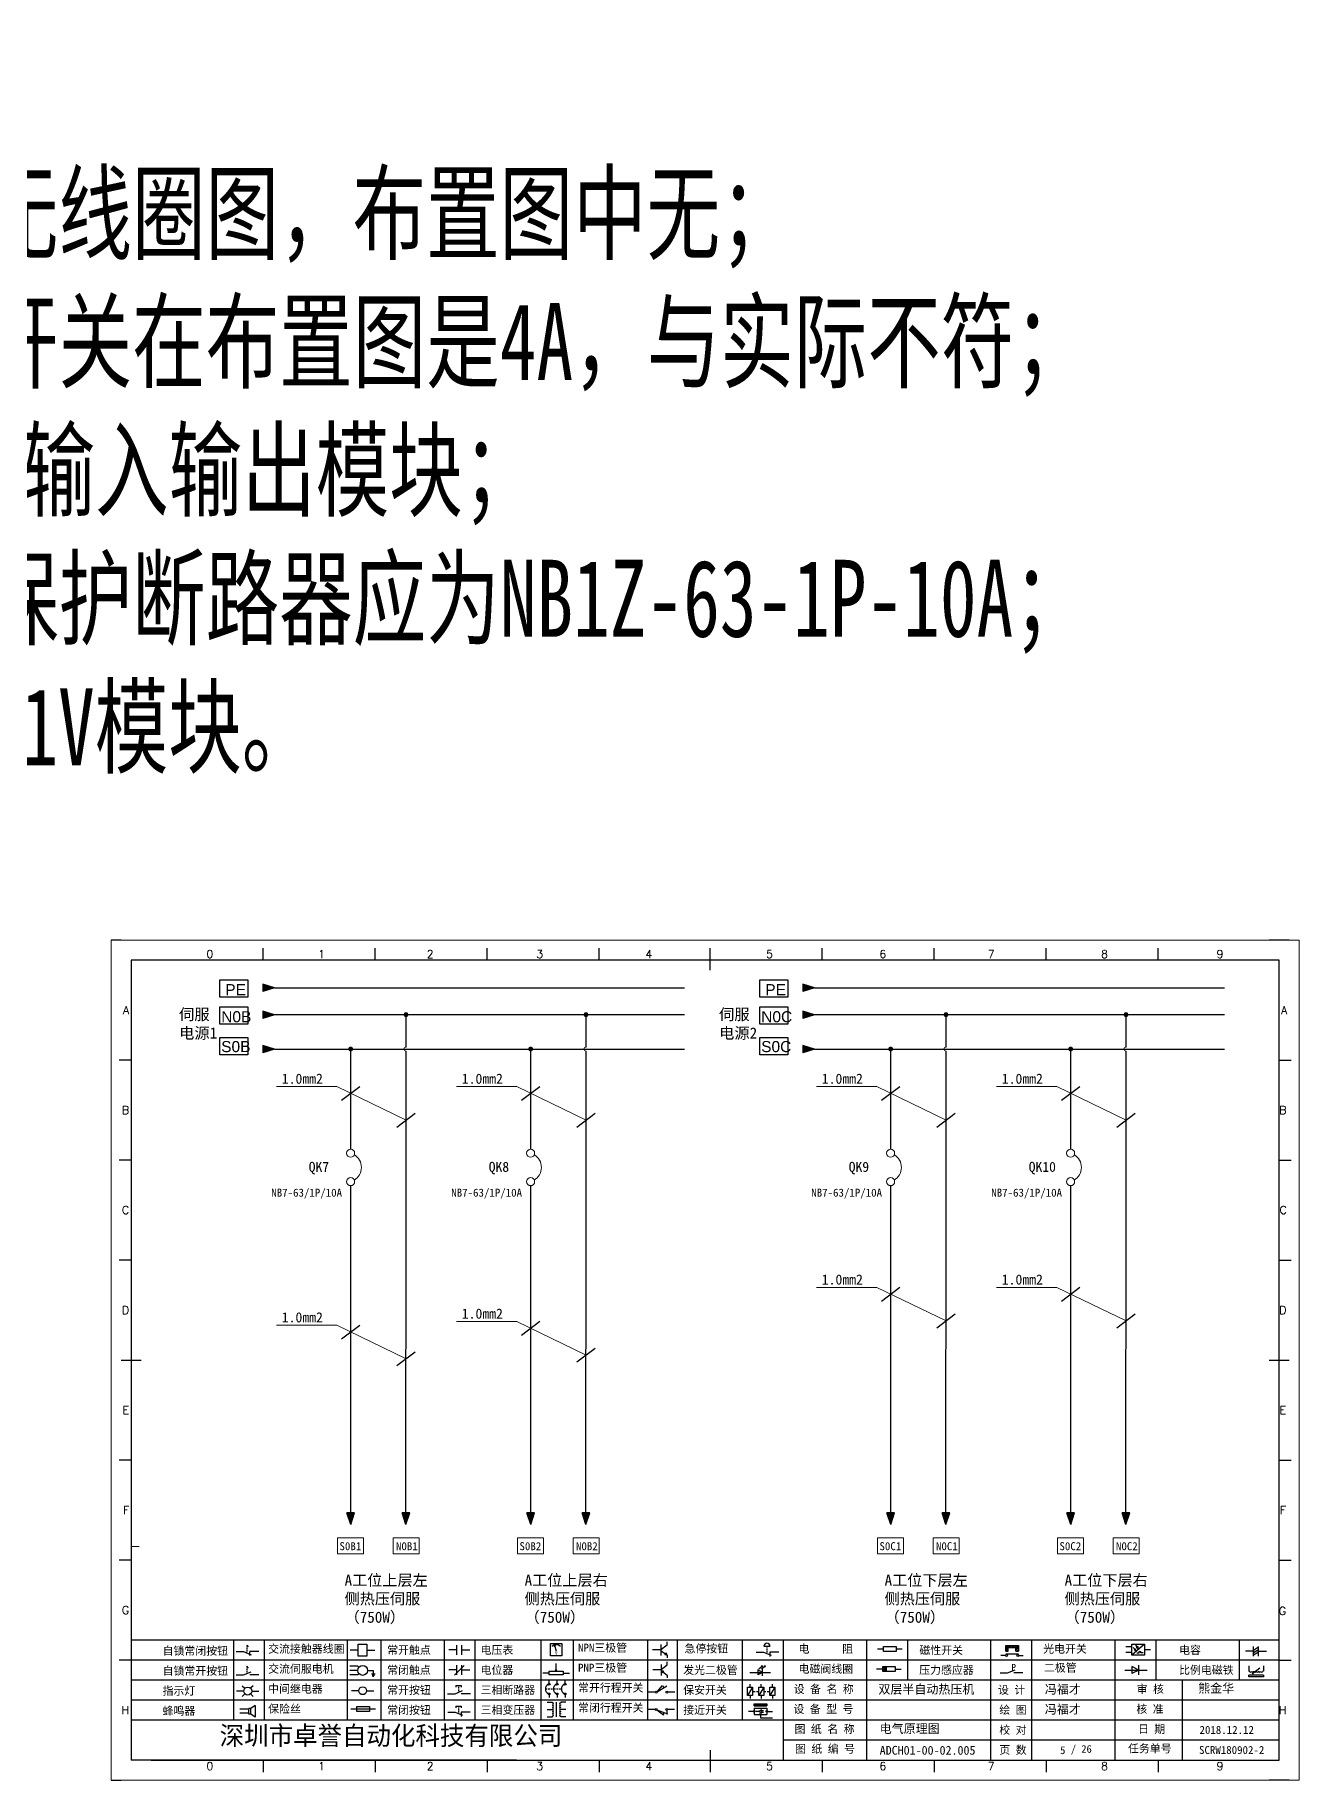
# Model space of a CAD drawing. Extents: x 33864 to 41687, y -3582 to -110.
# Drawn here: x 36911.9 to 37228, y -2914.6 to -2478.4 of the extents above; entities that cross this region are included whole.
import ezdxf
from ezdxf.enums import TextEntityAlignment as Align

# ---------------------------------------------------------------- set-up
doc = ezdxf.new("R2010")
doc.units = 0
doc.header["$MEASUREMENT"] = 0
for name, color, linetype in [('AE_BOR', 1, 'Continuous'), ('MISC', 2, 'Continuous'), ('细实线层', 7, 'Continuous')]:
    doc.layers.add(name, color=color, linetype=linetype)
doc.styles.add('WD', font='romans.shx', dxfattribs={"bigfont": 'gbcbig.shx'})
doc.styles.add('宋', font='', dxfattribs={"width": 0.7})
doc.styles.add('样式 0', font='')
doc.styles.add('样式 8', font='arial.ttf')
doc.styles.add('汉字', font='')
doc.styles.get('宋').set_extended_font_data('SimSun')
doc.styles.get('样式 0').set_extended_font_data('KaiTi_GB2312')
doc.styles.get('汉字').set_extended_font_data('新宋体')

# ---------------------------------------------------------------- blocks, each defined once
blk = doc.blocks.new('磁性开关')
at = {"linetype": 'ByBlock'}
h = blk.add_hatch(dxfattribs=at)
h.set_pattern_fill('ANSI31', color=256, scale=0.1, style=0)
h.set_pattern_definition([(45, (0, 0), (-0.224506403, 0.224506403), [])])
h.paths.add_polyline_path([(-1907.69, -775.29), (-1910.88, -775.29), (-1910.88, -776.69), (-1910.25, -776.69), (-1910.25, -775.79), (-1908.31, -775.79), (-1908.31, -776.69), (-1907.69, -776.69)])
for p, q in [((-1910.88, -776.69), (-1910.88, -775.29)), ((-1910.88, -775.29), (-1907.69, -775.29)), ((-1910.25, -776.69), (-1910.25, -775.79)), ((-1910.25, -775.79), (-1908.31, -775.79)), ((-1908.31, -776.69), (-1908.31, -775.79)), ((-1907.69, -775.29), (-1907.69, -776.69)), ((-1910.91, -777.81), (-1912.09, -777.81)), ((-1910.88, -776.69), (-1910.25, -776.69)), ((-1910.88, -777.39), (-1907.69, -777.39)), ((-1908.31, -776.69), (-1907.69, -776.69)), ((-1907.66, -777.81), (-1906.48, -777.81))]:
    blk.add_line(p, q, dxfattribs=at)
for centre in [(-1910.68, -777.81), (-1907.88, -777.81)]:
    blk.add_circle(centre, 0.225, dxfattribs=at)
blk = doc.blocks.new('*U162')
at = {"linetype": 'ByBlock'}
for p, q in [((-1909.23, -780.45), (-1909.23, -780.67)), ((-1909.23, -780.45), (-1908.92, -780.84)), ((-1909.23, -780.84), (-1909.23, -781.05)), ((-1911.92, -782.07), (-1910.06, -782.07)), ((-1910.06, -782.07), (-1908.18, -782.88)), ((-1909.23, -781.23), (-1909.23, -781.44)), ((-1909.23, -781.61), (-1909.23, -781.83)), ((-1909.23, -782), (-1909.23, -782.21)), ((-1909.23, -782.38), (-1909.23, -782.43)), ((-1908.52, -783.07), (-1908.52, -782.07)), ((-1906.25, -782.07), (-1908.52, -782.07))]:
    blk.add_line(p, q, dxfattribs=at)
blk = doc.blocks.new('*U163')
at = {"linetype": 'ByBlock'}
for p, q in [((-1911.92, -792.89), (-1910.06, -792.89)), ((-1910.06, -792.89), (-1908.18, -792.08)), ((-1908.88, -791.17), (-1909.23, -790.71)), ((-1909.23, -790.71), (-1909.23, -790.92)), ((-1909.23, -791.09), (-1909.23, -791.31)), ((-1909.23, -791.48), (-1909.23, -791.69)), ((-1909.23, -791.86), (-1909.23, -792.08)), ((-1909.23, -792.25), (-1909.23, -792.47)), ((-1906.25, -792.89), (-1908.52, -792.89))]:
    blk.add_line(p, q, dxfattribs=at)
blk = doc.blocks.new('蜂鸣器')
at = {"linetype": 'ByBlock'}
for p, q in [((-1908.8, -796.48), (-1911.01, -796.48)), ((-1908.8, -797.46), (-1911.01, -797.46)), ((-1908.25, -796.26), (-1908.8, -796.26)), ((-1908.8, -797.68), (-1908.8, -796.26)), ((-1908.25, -797.68), (-1908.8, -797.68)), ((-1907.17, -795.53), (-1908.25, -796.26)), ((-1908.25, -797.68), (-1908.25, -796.26)), ((-1907.17, -798.41), (-1908.25, -797.68)), ((-1907.17, -795.53), (-1907.17, -798.41))]:
    blk.add_line(p, q, dxfattribs=at)
blk = doc.blocks.new('指示灯')
at = {"linetype": 'ByBlock'}
for p, q in [((-1854.62, -775.59), (-1853.97, -776.23)), ((-1851.9, -775.59), (-1852.54, -776.23)), ((-1854.25, -776.92), (-1856.06, -776.92)), ((-1854.62, -778.25), (-1853.97, -777.61)), ((-1851.9, -778.25), (-1852.54, -777.61)), ((-1852.26, -776.92), (-1850.45, -776.92))]:
    blk.add_line(p, q, dxfattribs=at)
blk.add_circle((-1853.26, -776.92), 0.992, dxfattribs=at)
blk = doc.blocks.new('光电开关')
at = {"linetype": 'ByBlock'}
h = blk.add_hatch(dxfattribs=at)
h.set_pattern_fill('ANSI31', color=256, scale=0.01, style=0)
h.set_pattern_definition([(45, (0.172267, 0), (-0.0224506403, 0.0224506403), [])])
h.paths.add_polyline_path([(-1882.44, -776.34), (-1882.5, -775.91), (-1882.68, -776.07)])
h.paths.add_polyline_path([(-1882.44, -776.34), (-1882.68, -776.07), (-1882.86, -776.23)])
h.paths.add_polyline_path([(-1883.11, -776.45), (-1883.29, -776.61), (-1883.05, -776.88)])
h.paths.add_polyline_path([(-1883.29, -776.61), (-1883.47, -776.77), (-1883.05, -776.88)])
for p, q in [((-1884.01, -775.96), (-1885.56, -775.96)), ((-1880.91, -775.3), (-1884.01, -778.05)), ((-1883.75, -776.09), (-1883.05, -776.88)), ((-1883.11, -776.45), (-1883.47, -776.77)), ((-1883.14, -775.55), (-1882.44, -776.34)), ((-1883.05, -776.88), (-1883.11, -776.45)), ((-1882.5, -775.91), (-1882.86, -776.23)), ((-1882.44, -776.34), (-1882.86, -776.23)), ((-1882.44, -776.34), (-1882.5, -775.91)), ((-1884.01, -777.39), (-1885.56, -777.39)), ((-1883.05, -776.88), (-1883.47, -776.77)), ((-1882.78, -777.47), (-1882.23, -777.47)), ((-1882.23, -777.47), (-1882.23, -777.14)), ((-1882.23, -777.14), (-1881.78, -777.14)), ((-1881.78, -777.47), (-1881.78, -777.14)), ((-1881.23, -777.47), (-1881.78, -777.47)), ((-1879.37, -776.67), (-1880.91, -776.67))]:
    blk.add_line(p, q, dxfattribs=at)
blk.add_lwpolyline([(-1884.01, -775.3), (-1880.91, -775.3), (-1880.91, -778.05), (-1884.01, -778.05)], close=True, dxfattribs=at)
blk = doc.blocks.new('交流接触器线圈')
at = {"linetype": 'ByBlock'}
for p, q in [((-1880.82, -781.77), (-1882.87, -781.77)), ((-1878.72, -781.77), (-1876.67, -781.77))]:
    blk.add_line(p, q, dxfattribs=at)
blk.add_lwpolyline([(-1880.82, -780.28), (-1878.72, -780.28), (-1878.72, -783.26), (-1880.82, -783.26)], close=True, dxfattribs=at)
blk = doc.blocks.new('交流伺服电机')
at = {"linetype": 'ByBlock'}
for p, q in [((-1880.97, -785.75), (-1882.94, -785.75)), ((-1880.97, -786.85), (-1882.94, -786.85)), ((-1880.97, -787.94), (-1882.94, -787.94)), ((-1880.97, -785.75), (-1880.65, -786.03)), ((-1880.97, -787.94), (-1880.65, -787.67)), ((-1878.49, -786.85), (-1877.07, -786.85)), ((-1877.54, -787.72), (-1876.59, -787.72)), ((-1877.38, -788.01), (-1876.75, -788.01)), ((-1877.23, -788.29), (-1876.9, -788.29)), ((-1877.07, -786.85), (-1877.07, -787.72))]:
    blk.add_line(p, q, dxfattribs=at)
blk.add_circle((-1879.73, -786.85), 1.24, dxfattribs=at)
blk = doc.blocks.new('中间继电器')
at = {"linetype": 'ByBlock'}
for p, q in [((-1880.72, -791.92), (-1882.54, -791.92)), ((-1878.74, -791.92), (-1876.92, -791.92))]:
    blk.add_line(p, q, dxfattribs=at)
blk.add_circle((-1879.73, -791.92), 0.992, dxfattribs=at)
blk = doc.blocks.new('保险丝')
at = {"linetype": 'ByBlock'}
blk.add_line((-1882.72, -796.49), (-1876.55, -796.49), dxfattribs=at)
blk.add_lwpolyline([(-1881.2, -795.86), (-1878.06, -795.86), (-1878.06, -797.12), (-1881.2, -797.12)], close=True, dxfattribs=at)
blk = doc.blocks.new('常开按钮')
at = {"linetype": 'ByBlock'}
for p, q in [((-1911.92, -787.73), (-1910.06, -787.73)), ((-1910.06, -787.73), (-1908.18, -786.93)), ((-1909.9, -785.68), (-1908.56, -785.68)), ((-1909.9, -785.68), (-1909.9, -786.07)), ((-1909.23, -785.68), (-1909.23, -785.89)), ((-1909.23, -786.06), (-1909.23, -786.28)), ((-1909.23, -786.45), (-1909.23, -786.67)), ((-1909.23, -786.84), (-1909.23, -787.05)), ((-1909.23, -787.22), (-1909.23, -787.38)), ((-1908.56, -785.68), (-1908.56, -786.07)), ((-1906.25, -787.73), (-1908.52, -787.73))]:
    blk.add_line(p, q, dxfattribs=at)
blk = doc.blocks.new('常开触点')
at = {"linetype": 'ByBlock'}
for p, q in [((-1853.82, -782.99), (-1853.82, -780.56)), ((-1852.6, -782.99), (-1852.6, -780.56)), ((-1853.82, -781.77), (-1855.88, -781.77)), ((-1852.6, -781.77), (-1850.55, -781.77))]:
    blk.add_line(p, q, dxfattribs=at)
blk = doc.blocks.new('常闭触点')
at = {"linetype": 'ByBlock'}
for p, q in [((-1853.82, -786.77), (-1855.88, -786.77)), ((-1852.01, -785.66), (-1854.43, -788.1)), ((-1853.82, -787.99), (-1853.82, -785.56)), ((-1852.6, -787.99), (-1852.6, -785.56)), ((-1852.6, -786.77), (-1850.55, -786.77))]:
    blk.add_line(p, q, dxfattribs=at)
blk = doc.blocks.new('常闭按钮')
at = {"linetype": 'ByBlock'}
for p, q in [((-1856.13, -792.28), (-1854.28, -792.28)), ((-1854.28, -792.28), (-1852.4, -793.09)), ((-1854.11, -790.83), (-1852.77, -790.83)), ((-1854.11, -790.83), (-1854.11, -791.22)), ((-1853.44, -790.83), (-1853.44, -791.04)), ((-1853.44, -791.21), (-1853.44, -791.43)), ((-1853.44, -791.6), (-1853.44, -791.82)), ((-1853.44, -791.99), (-1853.44, -792.2)), ((-1853.44, -792.37), (-1853.44, -792.53)), ((-1852.77, -790.83), (-1852.77, -791.22)), ((-1850.47, -792.28), (-1852.73, -792.28)), ((-1852.73, -792.28), (-1852.73, -793.43))]:
    blk.add_line(p, q, dxfattribs=at)
blk = doc.blocks.new('电磁阀线圈')
at = {"linetype": 'ByBlock'}
for p, q in [((-1854.61, -796.54), (-1856.17, -796.54)), ((-1854.61, -795.92), (-1853.75, -797.16)), ((-1853.75, -795.92), (-1854.61, -797.16)), ((-1853.75, -795.92), (-1853.75, -797.16)), ((-1851.53, -796.54), (-1849.97, -796.54))]:
    blk.add_line(p, q, dxfattribs=at)
blk.add_lwpolyline([(-1854.61, -795.92), (-1851.53, -795.92), (-1851.53, -797.16), (-1854.61, -797.16)], close=True, dxfattribs=at)
blk = doc.blocks.new('电压表')
at = {"linetype": 'ByBlock'}
for p, q in [((-1814.84, -780.75), (-1814.91, -781.13)), ((-1814.84, -780.75), (-1814.46, -782.26)), ((-1814.84, -780.75), (-1814.6, -781.05)), ((-1814.6, -781.05), (-1814.91, -781.13))]:
    blk.add_line(p, q, dxfattribs=at)
blk.add_lwpolyline([(-1815.84, -780.34), (-1813.07, -780.34), (-1813.07, -783.49), (-1815.84, -783.49)], close=True, dxfattribs=at)
blk.add_arc((-1814.46, -782.26), 1.56, 46.8313, 133.1687, dxfattribs=at)
at = {"linetype": 'ByBlock', "insert": (-1814.7, -782.39), "char_height": 0.75, "width": 0.6768, "attachment_point": 1}
blk.add_mtext('V', dxfattribs=at)
blk = doc.blocks.new('电位器')
at = {"linetype": 'ByBlock'}
for p, q in [((-1816.21, -787.75), (-1817.79, -787.75)), ((-1814.45, -787.3), (-1814.62, -786.96)), ((-1814.62, -786.96), (-1814.27, -786.96)), ((-1814.45, -787.3), (-1814.45, -785.39)), ((-1814.45, -787.3), (-1814.27, -786.96)), ((-1812.68, -787.75), (-1811.1, -787.75))]:
    blk.add_line(p, q, dxfattribs=at)
blk.add_lwpolyline([(-1816.21, -787.3), (-1812.68, -787.3), (-1812.68, -788.2), (-1816.21, -788.2)], close=True, dxfattribs=at)
blk = doc.blocks.new('三相断路器')
at = {"linetype": 'ByBlock'}
for p, q in [((-1817.14, -791.74), (-1816.72, -791.74)), ((-1816.45, -791.74), (-1816.03, -791.74)), ((-1816.17, -790.33), (-1816.17, -789.7)), ((-1816.17, -793.19), (-1816.17, -793.83)), ((-1815.76, -791.74), (-1815.34, -791.74)), ((-1815.07, -791.74), (-1814.65, -791.74)), ((-1814.38, -791.74), (-1813.96, -791.74)), ((-1814.17, -790.33), (-1814.17, -789.7)), ((-1814.17, -793.19), (-1814.17, -793.83)), ((-1813.69, -791.74), (-1813.27, -791.74)), ((-1812.18, -790.33), (-1812.18, -789.7)), ((-1812.18, -793.19), (-1812.18, -793.83))]:
    blk.add_line(p, q, dxfattribs=at)
for centre in [(-1816.17, -790.55), (-1816.17, -792.98), (-1814.17, -790.55), (-1814.17, -792.98), (-1812.18, -790.55), (-1812.18, -792.98)]:
    blk.add_circle(centre, 0.219, dxfattribs=at)
for centre in [(-1815.81, -791.74), (-1813.82, -791.74), (-1811.83, -791.74)]:
    blk.add_arc(centre, 1.32, 115.5791, 244.4209, dxfattribs=at)
blk = doc.blocks.new('三相变压器')
at = {"linetype": 'ByBlock'}
for p, q in [((-1816.69, -795.03), (-1815.37, -795.03)), ((-1816.69, -796.87), (-1815.37, -796.87)), ((-1815.37, -795.03), (-1815.37, -795.24)), ((-1814.34, -798.7), (-1814.34, -795.04)), ((-1812, -795.03), (-1813.32, -795.03)), ((-1813.32, -795.03), (-1813.32, -795.24)), ((-1812, -796.87), (-1813.32, -796.87)), ((-1816.69, -798.71), (-1815.37, -798.71)), ((-1815.37, -798.71), (-1815.37, -798.5)), ((-1813.32, -798.71), (-1813.32, -798.5)), ((-1812, -798.71), (-1813.32, -798.71))]:
    blk.add_line(p, q, dxfattribs=at)
for centre, start, end in [((-1815.37, -795.51), 270, 90), ((-1815.37, -796.06), 270, 90), ((-1815.37, -796.6), 270, 90), ((-1815.37, -797.14), 270, 90), ((-1815.37, -797.68), 270, 90), ((-1815.37, -798.23), 270, 90), ((-1813.32, -795.51), 90, 270), ((-1813.32, -796.06), 90, 270), ((-1813.32, -796.6), 90, 270), ((-1813.32, -797.14), 90, 270), ((-1813.32, -797.68), 90, 270), ((-1813.32, -798.23), 90, 270)]:
    blk.add_arc(centre, 0.271, start, end, dxfattribs=at)
blk = doc.blocks.new('压力感应器')
at = {"linetype": 'ByBlock'}
for p, q in [((-1817.44, -777.73), (-1815.59, -777.73)), ((-1815.59, -777.73), (-1813.71, -776.93)), ((-1811.78, -777.73), (-1814.05, -777.73))]:
    blk.add_line(p, q, dxfattribs=at)
at = {"linetype": 'ByBlock', "insert": (-1814.65, -775.48), "char_height": 1.68, "width": 1.2242, "attachment_point": 1}
blk.add_mtext('{\\fNSimSun|b0|i0|c134|p49;P}', dxfattribs=at)
blk = doc.blocks.new('二极管')
at = {"linetype": 'ByBlock'}
for p, q in [((-1783.97, -776.77), (-1785.69, -775.9)), ((-1785.69, -775.9), (-1785.69, -777.65)), ((-1783.97, -777.99), (-1783.97, -775.56)), ((-1787.52, -776.77), (-1781.92, -776.77)), ((-1783.97, -776.77), (-1785.69, -777.65))]:
    blk.add_line(p, q, dxfattribs=at)
blk = doc.blocks.new('NPN三极管')
at = {"linetype": 'ByBlock'}
for p, q in [((-1785.73, -780.61), (-1785.73, -783.32)), ((-1785.73, -781.82), (-1784.15, -780.66)), ((-1784.15, -780.66), (-1784.15, -779.98)), ((-1785.73, -781.97), (-1787.81, -781.97)), ((-1785.73, -782.11), (-1784.15, -783.27)), ((-1784.41, -782.73), (-1784.74, -783.18)), ((-1784.15, -783.27), (-1784.74, -783.18)), ((-1784.15, -783.27), (-1784.41, -782.73)), ((-1784.15, -783.27), (-1784.15, -783.96))]:
    blk.add_line(p, q, dxfattribs=at)
blk = doc.blocks.new('PNP三极管')
at = {"linetype": 'ByBlock'}
for p, q in [((-1783.32, -785.43), (-1783.32, -784.75)), ((-1784.9, -786.74), (-1786.98, -786.74)), ((-1784.9, -785.38), (-1784.9, -788.09)), ((-1784.9, -786.59), (-1783.32, -785.43)), ((-1784.9, -786.88), (-1783.32, -788.04)), ((-1784.9, -786.88), (-1784.31, -786.97)), ((-1784.9, -786.88), (-1784.64, -787.42)), ((-1784.31, -786.97), (-1784.64, -787.42)), ((-1783.32, -788.04), (-1783.32, -788.73))]:
    blk.add_line(p, q, dxfattribs=at)
blk = doc.blocks.new('常开行程开关')
at = {"linetype": 'ByBlock'}
for p, q in [((-1786.29, -792.3), (-1788.01, -792.3)), ((-1785.89, -792.17), (-1784.52, -790.62)), ((-1785.89, -792.17), (-1783.43, -790.72)), ((-1784.52, -790.62), (-1784.19, -791.17)), ((-1781.48, -792.3), (-1783.21, -792.3))]:
    blk.add_line(p, q, dxfattribs=at)
for centre in [(-1786.07, -792.3), (-1783.42, -792.3)]:
    blk.add_circle(centre, 0.219, dxfattribs=at)
blk = doc.blocks.new('常闭行程开关')
at = {"linetype": 'ByBlock'}
for p, q in [((-1786.34, -796.62), (-1788.07, -796.62)), ((-1785.93, -796.72), (-1783.25, -797.7)), ((-1785.93, -796.72), (-1784.3, -798)), ((-1784.3, -798), (-1784.08, -797.4)), ((-1783.48, -796.84), (-1783.48, -797.85)), ((-1781.54, -796.62), (-1783.26, -796.62))]:
    blk.add_line(p, q, dxfattribs=at)
for centre in [(-1786.12, -796.62), (-1783.48, -796.62)]:
    blk.add_circle(centre, 0.219, dxfattribs=at)
blk = doc.blocks.new('电容')
at = {"linetype": 'ByBlock'}
for p, q in [((-1756.08, -782.99), (-1756.08, -780.56)), ((-1754.86, -780.79), (-1756.08, -781.55)), ((-1754.86, -782.99), (-1754.86, -780.56)), ((-1756.08, -781.77), (-1758.13, -781.77)), ((-1754.86, -781.44), (-1756.08, -782.2)), ((-1754.86, -781.99), (-1756.08, -782.75)), ((-1754.86, -781.77), (-1752.81, -781.77))]:
    blk.add_line(p, q, dxfattribs=at)
blk = doc.blocks.new('发光二极管')
at = {"linetype": 'ByBlock'}
for p, q in [((-1755.78, -785.92), (-1754.89, -785.14)), ((-1754.89, -785.14), (-1755.2, -785.22)), ((-1755.2, -785.22), (-1755.01, -785.43)), ((-1755.08, -785.92), (-1754.18, -785.14)), ((-1754.89, -785.14), (-1755.01, -785.43)), ((-1754.18, -785.14), (-1754.49, -785.22)), ((-1754.49, -785.22), (-1754.31, -785.43)), ((-1754.18, -785.14), (-1754.31, -785.43)), ((-1758.01, -786.77), (-1752.89, -786.77)), ((-1754.84, -786.77), (-1756.04, -786.16)), ((-1756.04, -786.16), (-1756.04, -787.39)), ((-1754.84, -786.77), (-1756.04, -787.39)), ((-1754.84, -787.63), (-1754.84, -785.92))]:
    blk.add_line(p, q, dxfattribs=at)
blk = doc.blocks.new('比例电磁阀')
at = {"linetype": 'ByBlock'}
for p, q in [((-1757.26, -775.38), (-1757.26, -776.71)), ((-1754.5, -775.98), (-1756.35, -777.44)), ((-1753.58, -775.38), (-1753.58, -776.71)), ((-1757.26, -776.71), (-1757.05, -776.71)), ((-1753.6, -777.73), (-1757.25, -777.73)), ((-1757.25, -778.13), (-1757.25, -777.73)), ((-1753.6, -778.13), (-1757.25, -778.13)), ((-1756.35, -777.44), (-1756.25, -777.25)), ((-1756.35, -777.44), (-1756.15, -777.38)), ((-1756.15, -777.38), (-1756.25, -777.25)), ((-1753.58, -776.71), (-1753.8, -776.71)), ((-1753.6, -777.73), (-1753.6, -778.13))]:
    blk.add_line(p, q, dxfattribs=at)
for centre in [(-1756.78, -776.71), (-1756.24, -776.71), (-1755.7, -776.71), (-1755.15, -776.71), (-1754.61, -776.71), (-1754.07, -776.71)]:
    blk.add_arc(centre, 0.271, 180, 0, dxfattribs=at)
blk = doc.blocks.new('保安开关')
at = {"linetype": 'ByBlock'}
for p, q in [((-1757.33, -790.79), (-1758.6, -792.81)), ((-1757.96, -790.79), (-1757.96, -789.97)), ((-1757.96, -792.81), (-1757.96, -793.62)), ((-1757.33, -791.8), (-1756.72, -791.8)), ((-1756.35, -791.8), (-1755.89, -791.8)), ((-1754.54, -790.79), (-1755.81, -792.81)), ((-1755.17, -790.79), (-1755.17, -789.97)), ((-1755.17, -792.81), (-1755.17, -793.62)), ((-1754.52, -791.8), (-1754.06, -791.8)), ((-1753.69, -791.8), (-1753.08, -791.8)), ((-1751.75, -790.79), (-1753.02, -792.81)), ((-1752.39, -790.79), (-1752.39, -789.97)), ((-1752.39, -792.81), (-1752.39, -793.62))]:
    blk.add_line(p, q, dxfattribs=at)
for points in [[(-1758.6, -790.79), (-1757.33, -790.79), (-1757.33, -792.81), (-1758.6, -792.81)], [(-1755.81, -790.79), (-1754.54, -790.79), (-1754.54, -792.81), (-1755.81, -792.81)], [(-1753.02, -790.79), (-1751.75, -790.79), (-1751.75, -792.81), (-1753.02, -792.81)]]:
    blk.add_lwpolyline(points, close=True, dxfattribs=at)
blk = doc.blocks.new('接近开关')
at = {"linetype": 'ByBlock'}
h = blk.add_hatch(dxfattribs=at)
h.set_pattern_fill('ANSI31', color=256, scale=0.01, style=0)
h.set_pattern_definition([(45, (-89.131516, -30.795668), (-0.0224506403, 0.0224506403), [])])
h.paths.add_polyline_path([(-1513.76, -1123.35), (-1513.76, -1122.85), (-1516.96, -1122.85), (-1516.96, -1123.35)])
for p, q in [((-1517.18, -1124.71), (-1518.36, -1124.71)), ((-1516.96, -1123.35), (-1516.96, -1122.85)), ((-1516.96, -1122.85), (-1513.76, -1122.85)), ((-1516.96, -1123.35), (-1513.76, -1123.35)), ((-1516.96, -1123.95), (-1513.76, -1123.95)), ((-1516.96, -1123.95), (-1516.96, -1125.47)), ((-1516.96, -1125.47), (-1513.76, -1125.47)), ((-1515.91, -1124.71), (-1516.45, -1124.71)), ((-1515.11, -1124.31), (-1515.91, -1124.71)), ((-1515.11, -1125.11), (-1515.91, -1124.71)), ((-1515.33, -1124.53), (-1515.17, -1124.53)), ((-1515.33, -1124.88), (-1515.17, -1124.88)), ((-1515.25, -1124.45), (-1515.25, -1124.61)), ((-1515.11, -1124.31), (-1515.11, -1125.11)), ((-1515.11, -1124.48), (-1514.58, -1124.48)), ((-1515.11, -1124.94), (-1514.58, -1124.94)), ((-1513.76, -1122.85), (-1513.76, -1123.35)), ((-1513.76, -1123.95), (-1513.76, -1125.47)), ((-1513.54, -1124.71), (-1512.36, -1124.71)), ((-1515.36, -1125.69), (-1515.36, -1126.36)), ((-1515.36, -1126.36), (-1512.36, -1126.36))]:
    blk.add_line(p, q, dxfattribs=at)
for centre in [(-1516.96, -1124.71), (-1515.36, -1125.47), (-1513.76, -1124.71)]:
    blk.add_circle(centre, 0.225, dxfattribs=at)
blk = doc.blocks.new('电阻')
at = {"linetype": 'ByBlock'}
for p, q in [((-3.09, 0), (-1.57, 0)), ((1.57, 0), (3.09, 0))]:
    blk.add_line(p, q, dxfattribs=at)
blk.add_lwpolyline([(-1.57, 0.63), (1.57, 0.63), (1.57, -0.63), (-1.57, -0.63)], close=True, dxfattribs=at)
blk = doc.blocks.new('急停按钮')
at = {"linetype": 'ByBlock'}
for p, q in [((-1.86, 0), (0, 0)), ((0, 0), (1.88, -0.81)), ((0.06, 1.45), (1.61, 1.45)), ((0.83, 1.45), (0.83, 1.24)), ((0.83, 1.07), (0.83, 0.85)), ((0.83, 0.68), (0.83, 0.47)), ((0.83, 0.29), (0.83, 0.08)), ((3.81, 0), (1.54, 0)), ((1.54, 0), (1.54, -1.15)), ((0.83, -0.09), (0.83, -0.24))]:
    blk.add_line(p, q, dxfattribs=at)
blk.add_arc((0.83, 1.45), 0.774, 0, 180)

msp = doc.modelspace()

# ---------------------------------------------------------------- hatches: boundary and pattern name
for points in [[(36968.951, -2722.41), (36971.869, -2723.345), (36968.951, -2724.28)], [(37103.951, -2722.41), (37106.869, -2723.345), (37103.951, -2724.28)], [(36968.951, -2730.975), (36971.869, -2731.911), (36968.951, -2732.846)], [(37103.951, -2730.975), (37106.869, -2731.911), (37103.951, -2732.846)], [(36989.969, -2847.869), (36990.905, -2850.787), (36991.84, -2847.869)], [(37003.789, -2847.869), (37004.724, -2850.787), (37005.659, -2847.869)], [(37034.969, -2847.869), (37035.905, -2850.787), (37036.84, -2847.869)], [(37048.789, -2847.869), (37049.724, -2850.787), (37050.659, -2847.869)], [(37124.969, -2847.869), (37125.905, -2850.787), (37126.84, -2847.869)], [(37138.789, -2847.869), (37139.724, -2850.787), (37140.659, -2847.869)], [(37169.969, -2847.869), (37170.905, -2850.787), (37171.84, -2847.869)], [(37183.789, -2847.869), (37184.724, -2850.787), (37185.659, -2847.869)]]:
    msp.add_hatch(color=256).paths.add_polyline_path(points)
at = {"lineweight": 0}
h = msp.add_hatch(color=256, dxfattribs=at)
edge = h.paths.add_edge_path()
edge.add_arc((37004.734, -2723.341), 0.5, 0, 360)
h = msp.add_hatch(color=256, dxfattribs=at)
edge = h.paths.add_edge_path()
edge.add_arc((37049.734, -2723.341), 0.5, 0, 360)
h = msp.add_hatch(color=256, dxfattribs=at)
edge = h.paths.add_edge_path()
edge.add_arc((37139.734, -2723.341), 0.5, 0, 360)
h = msp.add_hatch(color=256, dxfattribs=at)
edge = h.paths.add_edge_path()
edge.add_arc((37184.734, -2723.341), 0.5, 0, 360)
h = msp.add_hatch(color=256, dxfattribs=at)
edge = h.paths.add_edge_path()
edge.add_arc((36990.905, -2731.907), 0.5, 0, 360)
h = msp.add_hatch(color=256, dxfattribs=at)
edge = h.paths.add_edge_path()
edge.add_arc((37035.905, -2731.907), 0.5, 0, 360)
h = msp.add_hatch(color=256, dxfattribs=at)
edge = h.paths.add_edge_path()
edge.add_arc((37125.905, -2731.907), 0.5, 0, 360)
h = msp.add_hatch(color=256, dxfattribs=at)
edge = h.paths.add_edge_path()
edge.add_arc((37170.905, -2731.907), 0.5, 0, 360)
at = {"layer": 'MISC'}
for points in [[(36968.951, -2715.645), (36971.869, -2716.58), (36968.951, -2717.516)], [(37103.951, -2715.645), (37106.869, -2716.58), (37103.951, -2717.516)]]:
    msp.add_hatch(color=256, dxfattribs=at).paths.add_polyline_path(points)

# ---------------------------------------------------------------- linework, layer by layer
for p, q in [((37223.008, -2709.649), (36936.008, -2709.649)), ((36936.008, -2709.649), (36936.008, -2909.649)), ((37223.008, -2909.649), (37223.008, -2709.649)), ((36971.869, -2723.345), (36968.951, -2722.41)), ((36968.951, -2722.41), (36968.951, -2724.28)), ((36971.869, -2723.345), (36968.951, -2724.28)), ((37106.869, -2723.345), (37103.951, -2722.41)), ((37103.951, -2722.41), (37103.951, -2724.28)), ((37106.869, -2723.345), (37103.951, -2724.28)), ((36971.869, -2731.911), (36968.951, -2730.975)), ((36968.951, -2730.975), (36968.951, -2732.846)), ((37106.869, -2731.911), (37103.951, -2730.975)), ((37103.951, -2730.975), (37103.951, -2732.846)), ((36971.869, -2731.911), (36968.951, -2732.846)), ((36971.857, -2731.907), (37074.352, -2731.907)), ((37106.869, -2731.911), (37103.951, -2732.846)), ((37106.857, -2731.907), (37209.352, -2731.907)), ((36990.905, -2850.787), (36989.969, -2847.869)), ((36991.84, -2847.869), (36989.969, -2847.869)), ((36990.905, -2850.787), (36991.84, -2847.869)), ((37004.724, -2850.787), (37003.789, -2847.869)), ((37005.659, -2847.869), (37003.789, -2847.869)), ((37004.724, -2850.787), (37005.659, -2847.869)), ((37035.905, -2850.787), (37034.969, -2847.869)), ((37036.84, -2847.869), (37034.969, -2847.869)), ((37035.905, -2850.787), (37036.84, -2847.869)), ((37049.724, -2850.787), (37048.789, -2847.869)), ((37050.659, -2847.869), (37048.789, -2847.869)), ((37049.724, -2850.787), (37050.659, -2847.869)), ((37125.905, -2850.787), (37124.969, -2847.869)), ((37126.84, -2847.869), (37124.969, -2847.869)), ((37125.905, -2850.787), (37126.84, -2847.869)), ((37139.724, -2850.787), (37138.789, -2847.869)), ((37140.659, -2847.869), (37138.789, -2847.869)), ((37139.724, -2850.787), (37140.659, -2847.869)), ((37170.905, -2850.787), (37169.969, -2847.869)), ((37171.84, -2847.869), (37169.969, -2847.869)), ((37170.905, -2850.787), (37171.84, -2847.869)), ((37184.724, -2850.787), (37183.789, -2847.869)), ((37185.659, -2847.869), (37183.789, -2847.869)), ((37184.724, -2850.787), (37185.659, -2847.869)), ((36941.038, -2909.649), (37220.538, -2909.649)), ((37061.805, -2909.649), (37121.755, -2909.649)), ((37121.755, -2909.649), (37190.541, -2909.649))]:
    msp.add_line(p, q)
at = {"color": 0}
for p, q in [((37074.352, -2723.341), (36971.857, -2723.341)), ((37209.352, -2723.341), (37106.857, -2723.341))]:
    msp.add_line(p, q, dxfattribs=at)
at = {"color": 0, "ltscale": 2}
for p, q in [((37004.734, -2731.407), (37004.734, -2723.341)), ((37049.734, -2731.407), (37049.734, -2723.341)), ((37139.734, -2731.407), (37139.734, -2723.341)), ((37184.734, -2731.407), (37184.734, -2723.341)), ((36990.905, -2756.941), (36990.905, -2731.907)), ((37004.739, -2766.05), (37004.734, -2732.407)), ((37035.905, -2756.941), (37035.905, -2731.907)), ((37049.739, -2766.05), (37049.734, -2732.407)), ((37125.905, -2756.941), (37125.905, -2731.907)), ((37139.739, -2766.05), (37139.734, -2732.407)), ((37170.905, -2756.941), (37170.905, -2731.907)), ((37184.739, -2766.05), (37184.734, -2732.407)), ((36990.905, -2847.869), (36990.905, -2766.022)), ((37004.724, -2847.869), (37004.739, -2766.05)), ((37035.905, -2847.869), (37035.905, -2766.022)), ((37049.724, -2847.869), (37049.739, -2766.05)), ((37125.905, -2847.869), (37125.905, -2766.022)), ((37139.724, -2847.869), (37139.739, -2766.05)), ((37170.905, -2847.869), (37170.905, -2766.022)), ((37184.724, -2847.869), (37184.739, -2766.05))]:
    msp.add_line(p, q, dxfattribs=at)
at = {"lineweight": 9, "ltscale": 0.1}
for p, q in [((36936.008, -2856.221), (36938.008, -2856.221)), ((37032.343, -2909.649), (37061.805, -2909.649)), ((37060.448, -2909.649), (37060.448, -2909.649)), ((37060.448, -2909.649), (37060.448, -2909.649)), ((37060.448, -2909.649), (37060.448, -2909.649)), ((37060.448, -2909.649), (37060.448, -2909.649))]:
    msp.add_line(p, q, dxfattribs=at)
at = {"linetype": 'ByBlock'}
for p, q in [((37223.008, -2879.649), (36936.008, -2879.649)), ((37223.008, -2884.649), (36936.008, -2884.649)), ((37223.008, -2889.649), (36936.008, -2889.649)), ((37223.008, -2894.649), (36936.008, -2894.649)), ((37223.008, -2899.649), (36936.008, -2899.649)), ((37223.008, -2904.649), (37099.032, -2904.649))]:
    msp.add_line(p, q, dxfattribs=at)
at = {"lineweight": -2}
for p, q in [((36961.588, -2879.649), (36961.588, -2899.649)), ((36969.264, -2879.649), (36969.264, -2899.649)), ((36990.054, -2879.649), (36990.054, -2899.649)), ((36998.407, -2879.649), (36998.407, -2899.649)), ((37014.262, -2879.649), (37014.262, -2899.649)), ((37021.911, -2879.649), (37021.911, -2899.649)), ((37038.403, -2879.649), (37038.403, -2899.649)), ((37046.505, -2879.649), (37046.505, -2899.649)), ((37065.124, -2879.649), (37065.124, -2899.649)), ((37072.484, -2879.649), (37072.484, -2899.649)), ((37088.794, -2879.649), (37088.794, -2899.649)), ((37099.032, -2879.649), (37099.032, -2909.565)), ((37119.842, -2879.649), (37119.842, -2889.649)), ((37130.08, -2879.649), (37130.08, -2889.649)), ((37150.89, -2879.649), (37150.89, -2889.649)), ((37161.128, -2879.649), (37161.128, -2889.649)), ((37181.938, -2879.649), (37181.938, -2889.649)), ((37192.176, -2879.649), (37192.176, -2889.649)), ((37212.987, -2879.649), (37212.987, -2889.649)), ((37119.842, -2889.649), (37119.842, -2909.565)), ((37150.89, -2889.649), (37150.89, -2909.649)), ((37161.128, -2889.649), (37161.128, -2909.649)), ((37181.938, -2889.649), (37181.938, -2909.649)), ((37198.791, -2889.649), (37198.791, -2909.649))]:
    msp.add_line(p, q, dxfattribs=at)
at = {"ltscale": 2}
for p, q in [((37223.008, -2909.649), (37223.008, -2888.203)), ((37032.343, -2909.649), (36936.008, -2909.649)), ((37190.541, -2909.649), (37220.538, -2909.649)), ((37190.541, -2909.649), (37223.008, -2909.649))]:
    msp.add_line(p, q, dxfattribs=at)
at = {"color": 1, "lineweight": -3}
for points in [[(36958.207, -2714.607), (36965.148, -2714.607), (36965.148, -2718.96), (36958.207, -2718.96)], [(37093.207, -2714.607), (37100.148, -2714.607), (37100.148, -2718.96), (37093.207, -2718.96)], [(36958.207, -2721.372), (36965.148, -2721.372), (36965.148, -2725.724), (36958.207, -2725.724)], [(37093.207, -2721.372), (37100.148, -2721.372), (37100.148, -2725.724), (37093.207, -2725.724)], [(36958.207, -2728.982), (36965.148, -2728.982), (36965.148, -2733.335), (36958.207, -2733.335)], [(37093.207, -2728.982), (37100.148, -2728.982), (37100.148, -2733.335), (37093.207, -2733.335)]]:
    msp.add_lwpolyline(points, close=True, dxfattribs=at)
at = {"color": 1, "lineweight": 0}
for points in [[(36987.641, -2854.066), (36994.141, -2854.066), (36994.141, -2858.066), (36987.641, -2858.066)], [(37001.526, -2854.066), (37008.026, -2854.066), (37008.026, -2858.066), (37001.526, -2858.066)], [(37032.641, -2854.066), (37039.141, -2854.066), (37039.141, -2858.066), (37032.641, -2858.066)], [(37046.526, -2854.066), (37053.026, -2854.066), (37053.026, -2858.066), (37046.526, -2858.066)], [(37122.641, -2854.066), (37129.141, -2854.066), (37129.141, -2858.066), (37122.641, -2858.066)], [(37136.526, -2854.066), (37143.026, -2854.066), (37143.026, -2858.066), (37136.526, -2858.066)], [(37167.641, -2854.066), (37174.141, -2854.066), (37174.141, -2858.066), (37167.641, -2858.066)], [(37181.526, -2854.066), (37188.026, -2854.066), (37188.026, -2858.066), (37181.526, -2858.066)]]:
    msp.add_lwpolyline(points, close=True, dxfattribs=at)
at = {"lineweight": 0}
for centre, radius in [((37004.734, -2723.341), 0.5), ((37049.734, -2723.341), 0.5), ((37139.734, -2723.341), 0.5), ((37184.734, -2723.341), 0.5), ((36990.905, -2731.907), 0.5), ((37035.905, -2731.907), 0.5), ((37125.905, -2731.907), 0.5), ((37170.905, -2731.907), 0.5), ((36990.891, -2757.941), 1), ((37035.891, -2757.941), 1), ((37125.891, -2757.941), 1), ((37170.891, -2757.941), 1), ((36990.891, -2765.05), 1), ((37035.891, -2765.05), 1), ((37125.891, -2765.05), 1), ((37170.891, -2765.05), 1)]:
    msp.add_circle(centre, radius, dxfattribs=at)
for centre, radius, start, end in [((37004.734, -2731.907), 0.5, 90, 270), ((37049.734, -2731.907), 0.5, 90, 270), ((37139.734, -2731.907), 0.5, 90, 270), ((37184.734, -2731.907), 0.5, 90, 270), ((36989.898, -2761.496), 3.691, 301.18201, 58.81799), ((37034.898, -2761.496), 3.691, 301.18201, 58.81799), ((37124.898, -2761.496), 3.691, 301.18201, 58.81799), ((37169.898, -2761.496), 3.691, 301.18201, 58.81799)]:
    msp.add_arc(centre, radius, start, end, dxfattribs=at)
at = {"layer": 'AE_BOR', "lineweight": 30}
for p, q in [((36933.538, -2704.649), (36931.005, -2704.649)), ((37225.538, -2704.649), (37220.538, -2704.649)), ((36931.005, -2914.649), (36933.538, -2914.649)), ((36931.005, -2914.649), (36933.538, -2914.649)), ((36931.005, -2914.649), (36933.538, -2914.649)), ((37225.538, -2914.649), (37220.538, -2914.649))]:
    msp.add_line(p, q, dxfattribs=at)
at = {"layer": 'AE_BOR', "color": 1, "lineweight": 15}
for p, q in [((36931.005, -2704.649), (37228.005, -2704.649)), ((36931.005, -2914.649), (36931.005, -2704.649)), ((37228.005, -2704.649), (37228.005, -2914.649)), ((37228.005, -2914.649), (36931.005, -2914.649))]:
    msp.add_line(p, q, dxfattribs=at)
at = {"layer": 'AE_BOR'}
for p, q in [((36969.038, -2709.649), (36969.038, -2706.649)), ((36997.038, -2709.649), (36997.038, -2706.649)), ((37025.038, -2709.649), (37025.038, -2706.649)), ((37053.038, -2709.649), (37053.038, -2706.649)), ((37080.788, -2709.649), (37080.788, -2706.649)), ((37108.788, -2709.649), (37108.788, -2706.649)), ((37136.788, -2709.649), (37136.788, -2706.649)), ((37164.788, -2709.649), (37164.788, -2706.649)), ((37192.788, -2709.649), (37192.788, -2706.649)), ((36936.008, -2734.649), (36933.008, -2734.649)), ((37223.008, -2734.649), (37226.008, -2734.649)), ((36936.008, -2759.649), (36933.008, -2759.649)), ((37223.008, -2759.649), (37226.008, -2759.649)), ((36936.008, -2784.649), (36933.008, -2784.649)), ((37223.008, -2784.649), (37226.008, -2784.649)), ((36936.008, -2834.649), (36933.008, -2834.649)), ((37223.008, -2834.649), (37226.008, -2834.649)), ((36936.008, -2859.649), (36933.008, -2859.649)), ((37223.008, -2859.649), (37226.008, -2859.649)), ((36936.008, -2884.649), (36933.008, -2884.649)), ((37223.008, -2884.649), (37226.008, -2884.649)), ((36969.038, -2909.649), (36969.038, -2912.649)), ((36997.038, -2909.649), (36997.038, -2912.649)), ((37025.038, -2909.649), (37025.038, -2912.649)), ((37053.038, -2909.649), (37053.038, -2912.649)), ((37080.788, -2909.649), (37080.788, -2912.649)), ((37108.788, -2909.649), (37108.788, -2912.649)), ((37136.788, -2909.649), (37136.788, -2912.649)), ((37164.788, -2909.649), (37164.788, -2912.649)), ((37192.788, -2909.649), (37192.788, -2912.649))]:
    msp.add_line(p, q, dxfattribs=at)
at = {"layer": 'AE_BOR', "color": 2, "lineweight": 30}
for p, q in [((37080.788, -2712.149), (37080.788, -2707.149)), ((36933.508, -2809.649), (36938.508, -2809.649)), ((37220.508, -2809.649), (37225.508, -2809.649)), ((37080.788, -2907.149), (37080.788, -2912.149)), ((37080.788, -2909.649), (37080.788, -2912.149))]:
    msp.add_line(p, q, dxfattribs=at)
at = {"layer": 'MISC'}
for p, q in [((36971.869, -2716.58), (36968.951, -2715.645)), ((36968.951, -2715.645), (36968.951, -2717.516)), ((36971.869, -2716.58), (36968.951, -2717.516)), ((36971.869, -2716.576), (37074.352, -2716.576)), ((37106.869, -2716.58), (37103.951, -2715.645)), ((37103.951, -2715.645), (37103.951, -2717.516)), ((37106.869, -2716.58), (37103.951, -2717.516)), ((37106.869, -2716.576), (37209.352, -2716.576))]:
    msp.add_line(p, q, dxfattribs=at)
at = {"layer": '细实线层', "lineweight": 0}
for p, q in [((36987.398, -2741.276), (36972.35, -2741.276)), ((37004.732, -2749.667), (36987.398, -2741.276)), ((37032.398, -2741.276), (37017.35, -2741.276)), ((37049.732, -2749.667), (37032.398, -2741.276)), ((37122.398, -2741.276), (37107.35, -2741.276)), ((37139.732, -2749.667), (37122.398, -2741.276)), ((37167.398, -2741.276), (37152.35, -2741.276)), ((37184.732, -2749.667), (37167.398, -2741.276)), ((37122.399, -2791.477), (37107.351, -2791.477)), ((37139.733, -2799.868), (37122.399, -2791.477)), ((37167.399, -2791.473), (37152.351, -2791.473)), ((37184.733, -2799.863), (37167.399, -2791.473)), ((37032.398, -2799.998), (37017.35, -2799.998)), ((37049.732, -2808.389), (37032.398, -2799.998)), ((36987.398, -2800.926), (36972.35, -2800.926)), ((37004.732, -2809.317), (36987.398, -2800.926))]:
    msp.add_line(p, q, dxfattribs=at)
at = {"layer": '细实线层', "linetype": 'ByBlock'}
for p, q in [((36988.594, -2744.707), (36993.215, -2741.241)), ((37033.594, -2744.707), (37038.215, -2741.241)), ((37123.594, -2744.707), (37128.215, -2741.241)), ((37168.594, -2744.707), (37173.215, -2741.241)), ((37002.421, -2751.399), (37007.042, -2747.933)), ((37047.421, -2751.399), (37052.042, -2747.933)), ((37137.421, -2751.399), (37142.042, -2747.933)), ((37182.421, -2751.399), (37187.042, -2747.933)), ((37123.595, -2794.908), (37128.217, -2791.442)), ((37168.595, -2794.903), (37173.217, -2791.437)), ((37033.594, -2803.429), (37038.216, -2799.962)), ((37137.422, -2801.6), (37142.044, -2798.134)), ((37182.422, -2801.596), (37187.044, -2798.129)), ((36988.594, -2804.357), (36993.216, -2800.89)), ((37002.421, -2811.049), (37007.043, -2807.583)), ((37047.421, -2810.121), (37052.043, -2806.655))]:
    msp.add_line(p, q, dxfattribs=at)

# ---------------------------------------------------------------- block references
at = {"linetype": 'ByBlock'}
for name, p in [('*U162', (38874.197, -2100.473)), ('交流接触器线圈', (38873.621, -2100.381)), ('常开触点', (38871.275, -2100.352)), ('电压表', (38856.714, -2100.134)), ('NPN三极管', (38854.202, -2100.147)), ('磁性开关', (39065.534, -2105.69)), ('光电开关', (39070.23, -2105.381)), ('电容', (38972.697, -2100.668)), ('*U163', (38874.197, -2095.473)), ('交流伺服电机', (38873.621, -2100.381)), ('常闭触点', (38871.275, -2100.352)), ('电位器', (38856.714, -2100.134)), ('PNP三极管', (38853.377, -2100.376)), ('发光二极管', (38848.72, -2100.957)), ('电磁阀线圈', (38978.53, -2090.352)), ('压力感应器', (38970.729, -2110.134)), ('二极管', (38971.917, -2110.376)), ('比例电磁阀', (38972.697, -2110.668)), ('指示灯', (38818.411, -2115.473)), ('中间继电器', (38873.621, -2100.381)), ('常开按钮', (38927.061, -2105.352)), ('三相断路器', (38856.714, -2100.134)), ('常开行程开关', (38853.377, -2100.376)), ('保安开关', (38848.72, -2100.668)), ('蜂鸣器', (38874.197, -2100.473)), ('保险丝', (38873.621, -2100.381)), ('常闭按钮', (38871.275, -2105.352)), ('三相变压器', (38856.714, -2100.134)), ('接近开关', (38608.721, -1772.752)), ('常闭行程开关', (38853.377, -2100.376))]:
    msp.add_blockref(name, p, dxfattribs=at)
for name, p in [('急停按钮', (37094.12, -2882.634)), ('电阻', (37125.661, -2881.873))]:
    msp.add_blockref(name, p)

# ---------------------------------------------------------------- texts
at = {"color": 0}
for p in [(36973.666, -2740.577), (37018.666, -2740.577), (37108.666, -2740.577), (37153.666, -2740.577), (37108.667, -2790.778), (37153.667, -2790.773), (36973.666, -2800.226), (37018.667, -2799.298)]:
    msp.add_text('1.0mm2', height=2.52, dxfattribs=at).set_placement(p)
at = {"lineweight": 0, "insert": (36761.64, -2481.221), "char_height": 19.25362, "width": 733.47319, "attachment_point": 1, "style": '宋'}
msp.add_mtext('图纸问题点:\\P1、AC中间继电器无线圈图，布置图中无；\\P2、伺服电机电源开关在布置图是4A，与实际不符；\\P3、原理图中无PLC输入输出模块；\\P4、开关电源输出保护断路器应为NB1Z-63-1P-10A；\\P5、多了一个KV-L21V模块。', dxfattribs=at)
at = {"char_height": 2.772, "width": 4.96666, "attachment_point": 1, "style": '样式 8'}
for s, insert in [('N0B', (36958.534, -2722.441)), ('N0C', (37093.534, -2722.441)), ('S0B', (36958.522, -2729.901)), ('S0C', (37093.522, -2729.901))]:
    msp.add_mtext(s, dxfattribs=dict(at, insert=insert))
at = {"attachment_point": 1}
for s, insert, char_height, width in [('{\\fSimSun|b0|i0|c134|p2;A工位上层左\\P侧热压伺服\\P（750W）}', (36989.376, -2863.297), 2.772, 24.98977), ('{\\fSimSun|b0|i0|c134|p2;A工位上层右\\P侧热压伺服\\P（750W）}', (37034.376, -2863.297), 2.772, 24.98977), ('{\\fSimSun|b0|i0|c134|p2;A工位下层左\\P侧热压伺服\\P（750W）}', (37124.376, -2863.297), 2.772, 24.98977), ('{\\fSimSun|b0|i0|c134|p2;A工位下层右\\P侧热压伺服\\P（750W）}', (37169.376, -2863.297), 2.772, 24.98977), ('{\\fKaiTi_GB2312|b0|i0|c134|p49;双层半自动热压机}', (37122.827, -2890.84), 2.2, 27.73841), ('{\\fKaiTi_GB2312|b0|i0|c134|p49;冯福才}', (37164.438, -2890.851), 2.2, 15.31746), ('{\\fKaiTi_GB2312|b0|i0|c134|p49;熊金华}', (37202.778, -2890.594), 2.2, 15.31746), ('{\\fKaiTi_GB2312|b0|i0|c134|p49;冯福才}', (37164.438, -2895.851), 2.2, 15.31746), ('{\\fKaiTi_GB2312|b0|i0|c134|p49;电气原理图}', (37123.152, -2900.702), 2.2, 25.88003), ('{\\fKaiTi_GB2312|b0|i0|c134|p49;2018.12.12}', (37203.108, -2901.104), 2, 60.2542), ('{\\fKaiTi_GB2312|b0|i0|c134|p49;ADCH01-00-02.005}', (37123.152, -2906.102), 2.2, 25.68687), ('{\\fKaiTi_GB2312|b0|i0|c134|p49;5}', (37168.272, -2906.23), 1.92, 2.26819), ('{\\fKaiTi_GB2312|b0|i0|c134|p49;/ 26}', (37170.943, -2905.908), 1.92, 6.84443)]:
    msp.add_mtext(s, dxfattribs=dict(at, insert=insert, char_height=char_height, width=width))
at = {"char_height": 2, "attachment_point": 1, "style": '汉字'}
for s, insert in [('{\\fKaiTi_GB2312|b0|i0|c134|p49;自锁常闭按钮}', (36943.864, -2881.335)), ('{\\fKaiTi_GB2312|b0|i0|c134|p49;交流接触器线圈}', (36970.259, -2880.841)), ('{\\fKaiTi_GB2312|b0|i0|c134|p49;常开触点}', (37000.012, -2881.128)), ('{\\fKaiTi_GB2312|b0|i0|c134|p49;电压表}', (37023.372, -2881.119)), ('{\\fKaiTi_GB2312|b0|i0|c134|p49;NPN三极管}', (37047.738, -2880.557)), ('{\\fKaiTi_GB2312|b0|i0|c134|p49;急停按钮}', (37074.36, -2880.77)), ('{\\fKaiTi_GB2312|b0|i0|c134|p49;电      阻}', (37102.866, -2880.842)), ('{\\fKaiTi_GB2312|b0|i0|c134|p49;磁性开关}', (37133.077, -2881.178)), ('{\\fKaiTi_GB2312|b0|i0|c134|p49;光电开关}', (37164.028, -2880.841)), ('{\\fKaiTi_GB2312|b0|i0|c134|p49;电容}', (37198.003, -2881.129)), ('{\\fKaiTi_GB2312|b0|i0|c134|p49;自锁常开按钮}', (36943.864, -2886.335)), ('{\\fKaiTi_GB2312|b0|i0|c134|p49;交流伺服电机}', (36970.259, -2885.841)), ('{\\fKaiTi_GB2312|b0|i0|c134|p49;常闭触点}', (37000.012, -2886.128)), ('{\\fKaiTi_GB2312|b0|i0|c134|p49;电位器}', (37023.372, -2886.119)), ('{\\fKaiTi_GB2312|b0|i0|c134|p49;PNP三极管}', (37047.738, -2885.557)), ('{\\fKaiTi_GB2312|b0|i0|c134|p49;发光二极管}', (37074.027, -2886.129)), ('{\\fKaiTi_GB2312|b0|i0|c134|p49;电磁阀线圈}', (37102.866, -2885.842)), ('{\\fKaiTi_GB2312|b0|i0|c134|p49;压力感应器}', (37133.024, -2886.119)), ('{\\fKaiTi_GB2312|b0|i0|c134|p49;二极管}', (37164.209, -2885.557)), ('{\\fKaiTi_GB2312|b0|i0|c134|p49;比例电磁铁}', (37198.003, -2886.129)), ('{\\fKaiTi_GB2312|b0|i0|c134|p49;指示灯}', (36943.864, -2891.335)), ('{\\fKaiTi_GB2312|b0|i0|c134|p49;中间继电器}', (36970.259, -2890.841)), ('{\\fKaiTi_GB2312|b0|i0|c134|p49;常开按钮}', (37000.012, -2891.128)), ('{\\fKaiTi_GB2312|b0|i0|c134|p49;三相断路器}', (37023.372, -2891.119)), ('{\\fKaiTi_GB2312|b0|i0|c134|p49;常开行程开关}', (37047.738, -2890.557)), ('{\\fKaiTi_GB2312|b0|i0|c134|p49;保安开关}', (37074.027, -2891.129)), ('{\\fKaiTi_GB2312|b0|i0|c134|p0;设 备 名 称}', (37101.659, -2890.894)), ('{\\fKaiTi_GB2312|b0|i0|c134|p0;设 计}', (37152.726, -2891.11)), ('{\\fKaiTi_GB2312|b0|i0|c134|p0;审 核}', (37187.394, -2890.9)), ('{\\fKaiTi_GB2312|b0|i0|c134|p49;蜂鸣器}', (36943.864, -2896.335)), ('{\\fKaiTi_GB2312|b0|i0|c134|p49;保险丝}', (36970.259, -2895.841)), ('{\\fKaiTi_GB2312|b0|i0|c134|p49;常闭按钮}', (37000.012, -2896.128)), ('{\\fKaiTi_GB2312|b0|i0|c134|p49;三相变压器}', (37023.372, -2896.119)), ('{\\fKaiTi_GB2312|b0|i0|c134|p49;常闭行程开关}', (37047.738, -2895.557)), ('{\\fKaiTi_GB2312|b0|i0|c134|p49;接近开关}', (37074.027, -2896.129)), ('{\\fKaiTi_GB2312|b0|i0|c134|p0;设 备 型 号}', (37101.585, -2895.894)), ('{\\fKaiTi_GB2312|b0|i0|c134|p0;绘 图}', (37153.055, -2896.11)), ('{\\fKaiTi_GB2312|b0|i0|c134|p0;核 准}', (37187.324, -2895.9)), ('{\\fKaiTi_GB2312|b0|i0|c134|p0;图 纸 名 称}', (37101.868, -2900.894)), ('{\\fKaiTi_GB2312|b0|i0|c134|p0;校 对}', (37153.055, -2901.11)), ('{\\fKaiTi_GB2312|b0|i0|c134|p0;日 期}', (37187.721, -2900.9)), ('{\\fKaiTi_GB2312|b0|i0|c134|p0;任务单号}', (37185.222, -2905.751)), ('{\\fKaiTi_GB2312|b0|i0|c134|p0;图 纸 编 号}', (37101.986, -2905.846)), ('{\\fKaiTi_GB2312|b0|i0|c134|p0;页 数}', (37153.055, -2906.11)), ('{\\fKaiTi_GB2312|b0|i0|c134|p0;SCRW180902-2}', (37202.985, -2906.124))]:
    msp.add_mtext(s, dxfattribs=dict(at, insert=insert))
at = {"lineweight": -2, "insert": (36958.142, -2901.178), "char_height": 4.70644, "width": 96.11383, "attachment_point": 1}
msp.add_mtext('深圳市卓誉自动化科技有限公司', dxfattribs=at)
at = {"layer": 'AE_BOR', "style": 'WD'}
for s, p in [('0', (36955.675, -2709.149)), ('1', (36983.601, -2709.149)), ('2', (37010.75, -2709.149)), ('3', (37038.15, -2709.149)), ('4', (37065.451, -2709.149)), ('5', (37095.6, -2709.149)), ('6', (37123.945, -2709.149)), ('7', (37151.043, -2709.149)), ('8', (37179.372, -2709.149)), ('9', (37208.237, -2709.149)), ('0', (36955.675, -2912.149)), ('1', (36983.601, -2912.149)), ('2', (37010.75, -2912.149)), ('3', (37038.15, -2912.149)), ('4', (37065.451, -2912.149)), ('5', (37095.6, -2912.149)), ('6', (37123.945, -2912.149)), ('7', (37151.043, -2912.149)), ('8', (37179.372, -2912.149)), ('9', (37208.237, -2912.149))]:
    msp.add_text(s, height=2, dxfattribs=at).set_placement(p, align=Align.CENTER)
for s, p in [('A', (36935.508, -2722.149)), ('A', (37225.032, -2722.149)), ('B', (36935.508, -2747.149)), ('B', (37224.842, -2747.149)), ('C', (36935.508, -2772.149)), ('C', (37224.937, -2772.149)), ('D', (36935.508, -2797.149)), ('D', (37224.842, -2797.149)), ('E', (36935.508, -2822.149)), ('E', (37224.746, -2822.149)), ('F', (36935.508, -2847.149)), ('F', (37224.746, -2847.149)), ('F', (37224.746, -2847.149)), ('G', (36935.508, -2872.149)), ('G', (37224.746, -2872.368)), ('H', (36935.508, -2897.149)), ('H', (37224.842, -2897.149))]:
    msp.add_text(s, height=2, dxfattribs=at).set_placement(p, align=Align.MIDDLE_RIGHT)
at = {"layer": 'MISC', "char_height": 2.772, "width": 4.96666, "attachment_point": 1, "style": '样式 8'}
for insert in [(36959.552, -2715.677), (37094.552, -2715.677)]:
    msp.add_mtext('PE', dxfattribs=dict(at, insert=insert))
at = {"layer": 'MISC', "color": 0, "attachment_point": 1, "style": '样式 0'}
for s, insert, char_height, width in [('{\\fSimSun|b0|i0|c134|p2;\\C256;伺服电源1}', (36947.99, -2721.835), 2.8, 10.7486), ('{\\fSimSun|b0|i0|c134|p2;\\C256;伺服电源2}', (37082.99, -2721.835), 2.8, 10.7486), ('{\\fSimSun|b0|i0|c134|p2;QK7}', (36980.402, -2760.098), 2.5, 5.01683), ('{\\fSimSun|b0|i0|c134|p2;QK8}', (37025.402, -2760.098), 2.5, 5.01683), ('{\\fSimSun|b0|i0|c134|p2;QK9}', (37115.402, -2760.098), 2.5, 5.01683), ('{\\fSimSun|b0|i0|c134|p2;QK10}', (37160.402, -2760.098), 2.5, 5.01683), ('{\\fSimSun|b0|i0|c134|p2;NB7-63/1P/10A}', (36971.05, -2766.803), 2, 5.01683), ('{\\fSimSun|b0|i0|c134|p2;NB7-63/1P/10A}', (37016.05, -2766.803), 2, 5.01683), ('{\\fSimSun|b0|i0|c134|p2;NB7-63/1P/10A}', (37106.05, -2766.803), 2, 5.01683), ('{\\fSimSun|b0|i0|c134|p2;NB7-63/1P/10A}', (37151.05, -2766.803), 2, 5.01683), ('{\\fNSimSun|b0|i0|c134|p49;S0B1}', (36988.095, -2855.176), 2, 5.01683), ('\\pi0.7207;{\\fNSimSun|b0|i0|c134|p49;N0B1}', (37001.502, -2855.176), 2, 5.01683), ('{\\fNSimSun|b0|i0|c134|p49;S0B2}', (37033.095, -2855.176), 2, 5.01683), ('\\pi0.7207;{\\fNSimSun|b0|i0|c134|p49;N0B2}', (37046.502, -2855.176), 2, 5.01683), ('{\\fNSimSun|b0|i0|c134|p49;S0C1}', (37123.095, -2855.176), 2, 5.01683), ('\\pi0.7207;{\\fNSimSun|b0|i0|c134|p49;N0C1}', (37136.502, -2855.176), 2, 5.01683), ('{\\fNSimSun|b0|i0|c134|p49;S0C2}', (37168.095, -2855.176), 2, 5.01683), ('\\pi0.7207;{\\fNSimSun|b0|i0|c134|p49;N0C2}', (37181.502, -2855.176), 2, 5.01683)]:
    msp.add_mtext(s, dxfattribs=dict(at, insert=insert, char_height=char_height, width=width))

doc.saveas('drawing.dxf')
